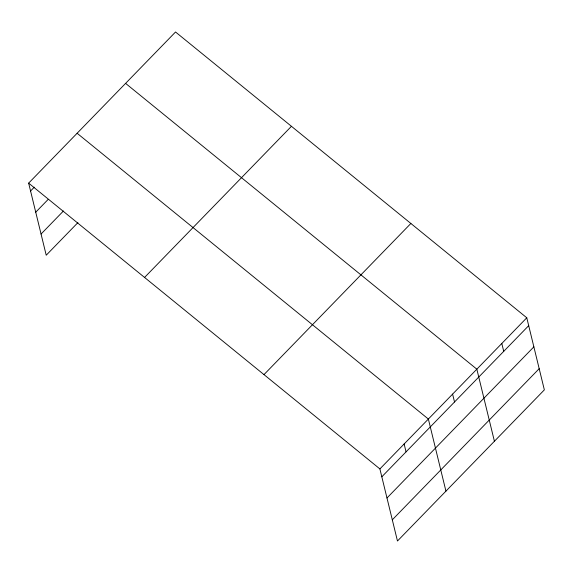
<?xml version="1.0" encoding="UTF-8"?>
<svg xmlns="http://www.w3.org/2000/svg" width="573" height="573" viewBox="0 0 573 573"><rect width="100%" height="100%" fill="white"/><g stroke="black" fill="none" stroke-linecap="round" stroke-linejoin="round"><path stroke-width="0.86" d="M28.65 183.131L175.531 31.995L526.78 317.786L544.35 389.869L397.469 541.005L379.892 468.922L28.65 183.131L46.22 255.214L77.914 222.603M30.57 191.01L34.301 187.17M35.734 212.196L48.161 199.411M41.055 234.028L63.431 211.007M144.561 277.447L291.442 126.304M263.981 374.613L410.87 223.47M379.892 468.922L526.78 317.786M381.819 476.8L528.7 325.665M386.983 497.987L533.864 346.851M392.304 519.818L539.186 368.683M125.594 83.379L476.836 369.17L494.413 441.253M77.119 133.258L428.368 419.049L445.937 491.133M501.805 343.478L503.731 351.356M452.598 394.109L454.525 401.988M404.13 443.989L406.049 451.861"/></g></svg>
